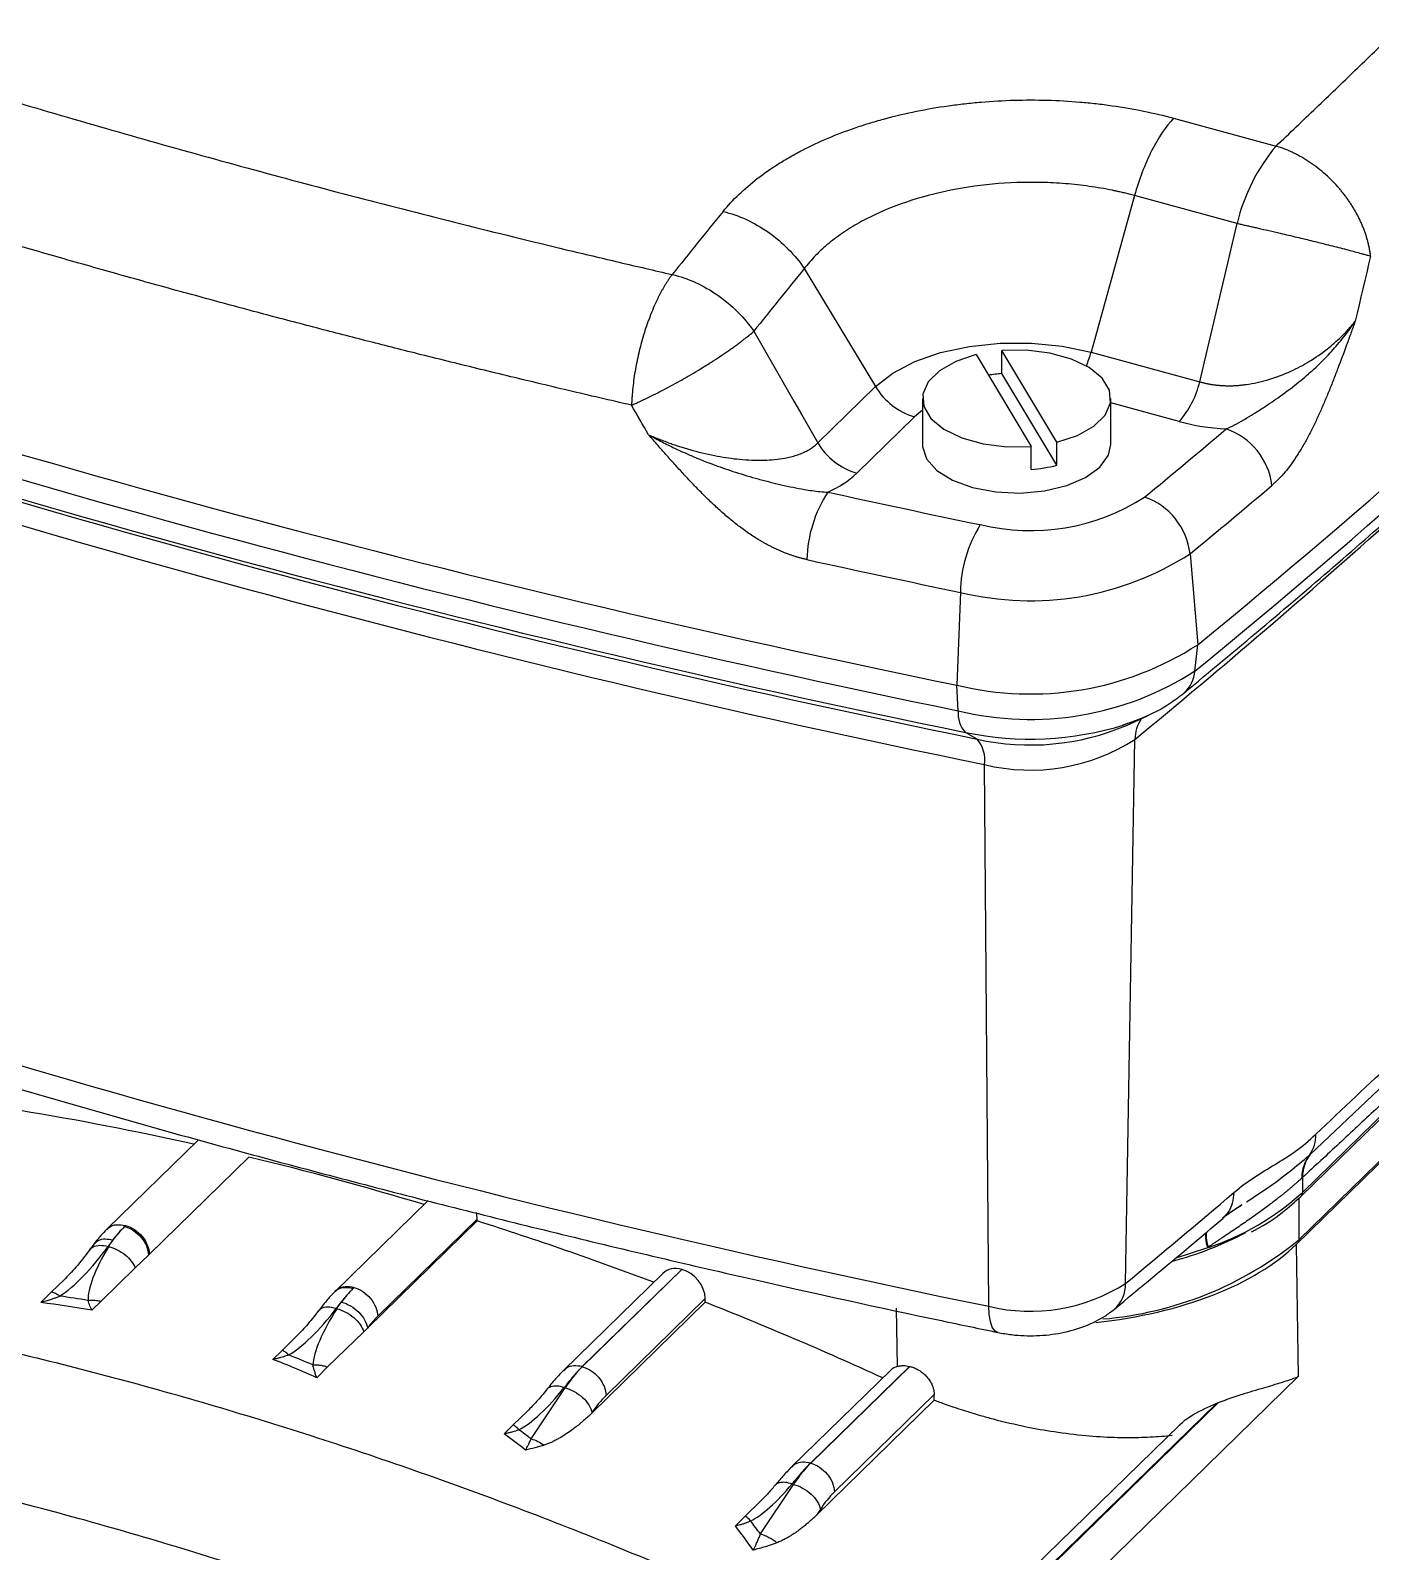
# Model space of a CAD drawing. Header units: millimetres. Extents: x 15 to 1184, y 5 to 836.
# Drawn here: x 830.33 to 867.7, y 269.13 to 311.54 of the extents above; entities that cross this region are included whole.
import ezdxf

# ---------------------------------------------------------------- set-up
doc = ezdxf.new("R2010")
doc.units = ezdxf.units.MM

msp = doc.modelspace()

# ---------------------------------------------------------------- linework, layer by layer
at = {"color": 7, "linetype": 'Continuous', "lineweight": 25}
for p, q in [((862.207, 309.092), (865.066, 308.315)), ((861.119, 306.935), (859.906, 302.567)), ((863.978, 306.158), (861.119, 306.935)), ((851.911, 304.898), (853.896, 301.61)), ((856.704, 302.5), (858.239, 299.943)), ((857.421, 301.971), (857.421, 302.614)), ((858.955, 300.057), (857.421, 302.614)), ((859.906, 302.567), (862.938, 301.743)), ((858.955, 299.414), (857.421, 301.971)), ((852.287, 300.04), (853.896, 301.61)), ((855.205, 301.279), (855.205, 299.993)), ((860.455, 299.993), (860.455, 301.279)), ((862.364, 300.635), (860.455, 301.154)), ((854.983, 300.767), (853.374, 299.196)), ((855.205, 300.953), (854.983, 300.767)), ((858.239, 299.3), (858.239, 299.943)), ((858.955, 299.414), (858.955, 300.057)), ((862.668, 296.948), (862.881, 294.41)), ((856.262, 295.873), (856.168, 293.283)), ((865.755, 279.025), (882.089, 294.968)), ((865.801, 279.144), (882.135, 295.087)), ((862.803, 293.679), (862.881, 294.41)), ((865.625, 277.689), (881.964, 293.636)), ((865.697, 277.818), (881.798, 293.533)), ((856.202, 292.571), (856.168, 293.283)), ((860.893, 292.163), (861.476, 292.434)), ((856.73, 291.78), (856.406, 291.968)), ((860.867, 276.607), (861.13, 291.773)), ((857.053, 275.967), (856.937, 291.069)), ((866.018, 280.199), (868.103, 282.183)), ((835.016, 280.609), (832.46, 278.114)), ((836.422, 280.128), (833.624, 277.397)), ((836.422, 280.128), (833.647, 277.42)), ((836.422, 280.128), (836.422, 280.128)), ((865.995, 280.178), (866.018, 280.199)), ((865.801, 279.557), (865.801, 279.144)), ((841.419, 278.912), (838.828, 276.384)), ((863.757, 278.559), (863.983, 278.709)), ((863.983, 278.709), (864.1, 278.786)), ((865.697, 278.976), (865.697, 277.818)), ((842.791, 278.346), (839.731, 275.36)), ((842.79, 278.398), (840.015, 275.689)), ((842.791, 278.346), (842.79, 278.398)), ((832.095, 277.697), (831.975, 277.535)), ((832.512, 277.629), (832.496, 277.633)), ((833.624, 277.397), (833.255, 277.036)), ((863.152, 277.598), (862.245, 277.295)), ((865.625, 277.689), (865.686, 274.009)), ((833.255, 277.036), (832.304, 276.108)), ((848.496, 276.995), (845.718, 274.284)), ((845.72, 274.283), (848.497, 276.994)), ((848.497, 276.994), (848.496, 276.995)), ((830.922, 276.367), (831.263, 276.699)), ((847.967, 276.884), (845.194, 274.178)), ((830.617, 276.069), (830.922, 276.367)), ((832.304, 276.108), (832.047, 275.857)), ((849.149, 276.182), (846.383, 273.483)), ((849.15, 276.08), (849.149, 276.182)), ((838.874, 275.9), (838.858, 275.904)), ((849.15, 276.08), (845.984, 272.989)), ((854.512, 274.292), (854.485, 275.915)), ((839.624, 275.256), (838.619, 274.275)), ((839.731, 275.36), (839.624, 275.256)), ((837.346, 274.738), (837.733, 275.116)), ((837.089, 274.487), (837.346, 274.738)), ((838.619, 274.275), (838.314, 273.977)), ((845.718, 274.284), (845.72, 274.283)), ((854.31, 274.177), (851.556, 271.489)), ((854.843, 274.292), (852.08, 271.595)), ((852.088, 271.593), (854.851, 274.29)), ((865.686, 274.009), (859.118, 267.599)), ((844.29, 272.269), (845.24, 273.694)), ((845.24, 273.694), (845.216, 273.701)), ((855.535, 273.351), (852.248, 270.142)), ((855.533, 273.508), (852.751, 270.792)), ((855.535, 273.351), (855.533, 273.508)), ((863.416, 273.265), (858.436, 268.405)), ((858.456, 268.4), (863.457, 273.282)), ((843.794, 272.658), (844.197, 273.051)), ((845.994, 273.004), (845.984, 272.989)), ((843.545, 272.415), (843.794, 272.658)), ((862.38, 272.659), (857.913, 268.299)), ((852.08, 271.595), (852.088, 271.593)), ((851.608, 271.003), (851.57, 271.014)), ((850.686, 269.621), (851.608, 271.003)), ((850.261, 270.112), (850.69, 270.531)), ((852.361, 270.313), (852.248, 270.142)), ((849.988, 269.846), (850.261, 270.112))]:
    msp.add_line(p, q, dxfattribs=at)
at = {"color": 7, "linetype": 'Continuous', "lineweight": 25, "flags": 128}
for points in [[(862.938, 301.743), (863.069, 302.295), (863.199, 302.847), (863.33, 303.398), (863.46, 303.95), (863.59, 304.502), (863.719, 305.054), (863.849, 305.606), (863.978, 306.158)], [(867.701, 305.247), (867.647, 305.019), (867.594, 304.792), (867.54, 304.565), (867.486, 304.338), (867.433, 304.111), (867.379, 303.884), (867.325, 303.656), (867.271, 303.429)], [(850.503, 303.152), (850.726, 302.762), (850.948, 302.373), (851.171, 301.984), (851.394, 301.595), (851.617, 301.206), (851.84, 300.817), (852.063, 300.428), (852.287, 300.04)], [(853.896, 301.61), (854.377, 301.985), (854.99, 302.304), (855.712, 302.556), (856.516, 302.73), (857.37, 302.82), (858.242, 302.822), (859.098, 302.737), (859.906, 302.567)], [(856.704, 302.5), (856.133, 302.31), (855.676, 302.052), (855.363, 301.741), (855.215, 301.399), (855.243, 301.05), (855.443, 300.716), (855.804, 300.419), (856.3, 300.18), (856.899, 300.015), (857.56, 299.934), (858.239, 299.943)], [(858.955, 300.057), (859.526, 300.247), (859.984, 300.506), (860.297, 300.816), (860.444, 301.158), (860.417, 301.508), (860.216, 301.842), (859.856, 302.138), (859.359, 302.377), (858.761, 302.543), (858.1, 302.623), (857.421, 302.614)], [(847.57, 300.264), (847.511, 300.367), (847.451, 300.47), (847.391, 300.574), (847.331, 300.677), (847.272, 300.78), (847.212, 300.884), (847.152, 300.987), (847.092, 301.09)], [(855.205, 299.993), (855.207, 299.942), (855.322, 299.594), (855.608, 299.273), (856.046, 299.001), (856.605, 298.797), (857.247, 298.675), (857.93, 298.642), (858.605, 298.701), (859.228, 298.849), (859.755, 299.074), (860.151, 299.362), (860.389, 299.693), (860.455, 299.993)], [(861.476, 292.434), (861.211, 292.319), (860.825, 292.178)], [(857.309, 275.237), (857.305, 275.238), (857.22, 275.287), (857.151, 275.389), (857.099, 275.54), (857.066, 275.735), (857.053, 275.967)]]:
    msp.add_lwpolyline(points, dxfattribs=at)
at = {"color": 7, "linetype": 'Continuous', "lineweight": 25}
for centre, radius, start, end in [((732.606, 454.003), 206.013, 309.2247, 319.38536), ((732.559, 453.233), 205.963, 309.2247, 319.38536), ((869.153, 304.9), 5.326, 140.1182, 166.3285), ((981.132, 198.982), 169.843, 140.72876, 141.491), ((981.984, 198.63), 167.965, 140.75184, 141.51696), ((923.575, 622.761), 336.302, 251.15349, 258.43749), ((923.582, 621.914), 336.164, 251.15349, 258.43749), ((923.622, 620.51), 335.347, 251.15349, 258.43749), ((923.687, 619.053), 334.051, 251.15349, 258.43749), ((856.43, 303.529), 3.606, 338.1306, 344.5357), ((923.728, 617.53), 333.222, 251.15349, 258.43749), ((857.805, 297.203), 4.784, 94.6113, 99.1029), ((855.516, 302.575), 1.886, 210.7846, 253.5706), ((860.428, 302.34), 2.579, 318.6412, 346.6303), ((710.912, 481.219), 236.69, 309.47975, 310.19666), ((863.059, 298.624), 1.905, 6.897, 71.1544), ((853.907, 301.005), 1.886, 210.7846, 253.5706), ((851.416, 301.289), 2.865, 293.7493, 313.0885), ((857.877, 303.88), 4.594, 274.5186, 283.5764), ((855.519, 296.717), 3.535, 146.5348, 178.9041), ((931.045, 656.534), 366.372, 257.63167, 258.311), ((711.588, 480.354), 237.619, 309.47975, 310.19666), ((858.214, 303.481), 5.888, 256.2902, 302.765), ((860.764, 296.722), 1.917, 6.7819, 70.6124), ((859.953, 295.81), 3.692, 148.1016, 179.0193), ((715.728, 468.421), 228.793, 309.45853, 311.82461), ((858.213, 303.87), 8.232, 256.2902, 302.765), ((930.984, 657.042), 368.818, 257.63167, 258.311), ((858.212, 301.665), 8.627, 256.2902, 302.765), ((858.212, 300.812), 8.482, 256.2902, 302.765), ((861.912, 293.742), 0.893, 310.4305, 355.9411), ((856.967, 292.494), 0.769, 174.2393, 223.1775), ((862.134, 291.778), 1.004, 144.6686, 180.3072), ((858.211, 300.585), 8.804, 258.1742, 287.2725), ((858.218, 298.436), 6.82, 257.3969, 293.0924), ((856.062, 291.2), 0.885, 351.4993, 40.9863), ((858.214, 296.304), 5.388, 256.2902, 302.765), ((923.751, 601.973), 332.759, 251.15349, 258.43749), ((865.244, 280.731), 0.932, 323.5645, 2.0586), ((711.231, 458.268), 235.355, 309.47863, 310.43791), ((860.848, 284.591), 7.363, 288.2412, 312.2808), ((865.64, 279.138), 0.161, 315.3244, 1.9122), ((834.892, 276.267), 2.73, 134.3079, 135.1424), ((835.636, 275.547), 3.766, 135.3718, 142.9339), ((859.401, 285.546), 9.968, 274.7965, 309.1664), ((859.671, 286.684), 9.784, 284.8236, 297.6941), ((835.184, 275.845), 2.2, 134.3079, 135.1493), ((858.215, 280.728), 4.901, 256.2902, 302.765), ((859.936, 276.583), 0.932, 311.0957, 1.5103), ((826.823, 245.109), 31.44, 80.6364, 82.0829), ((841.795, 274.029), 3.468, 135.445, 143.6314), ((841.259, 274.536), 2.73, 134.3079, 135.1424), ((841.942, 273.74), 2.741, 134.6775, 143.7667), ((828.519, 251.71), 24.61, 66.8185, 68.5216), ((848.337, 271.663), 3.703, 134.9638, 146.7429), ((848.489, 271.374), 2.981, 134.9673, 146.8521), ((830.314, 254.297), 22.767, 52.1307, 53.1986), ((854.704, 268.973), 3.703, 134.9638, 146.7429), ((854.857, 268.683), 2.981, 134.9673, 146.8521), ((849.975, 269.632), 0.559, 38.566, 59.2359), ((830.161, 254.257), 25.638, 36.8162, 37.826)]:
    msp.add_arc(centre, radius, start, end, dxfattribs=at)
for centre, major_axis, ratio, start_param, end_param in [((864.863, 303.24), (4.732, 0.663), 0.580671, 4.077018, 4.37829), ((837.416, 197.63), (-63.104, 69.363), 0.775699, 5.448893, 5.50742), ((837.416, 197.63), (-63.104, 69.363), 0.775699, 5.371457, 5.430397), ((842.127, 278.555), (-0.505, 0.555), 0.775699, 3.864098, 4.13186), ((837.416, 197.63), (-63.104, 69.363), 0.775699, 5.293935, 5.353554), ((831.962, 277.972), (1.35, 1.845), 0.275802, 3.756594, 4.730768), ((833.354, 277.758), (1.321, 1.844), 0.278421, 1.836442, 2.814001), ((858.329, 279.677), (8.251, -0.004), 0.515556, 4.921148, 5.797618), ((848.483, 276.34), (-0.505, 0.555), 0.775699, 5.399988, 6.310405), ((848.485, 276.34), (-0.505, 0.555), 0.775699, 3.864098, 5.399988), ((747.249, 150.313), (95.692, 120.858), 0.372925, 0.200506, 0.222787), ((838.428, 276.383), (1.347, 1.84), 0.276451, 3.678156, 4.654551), ((839.631, 275.889), (1.329, 1.852), 0.277723, 1.761328, 2.735126), ((837.416, 197.63), (-63.104, 69.363), 0.775699, 5.215856, 5.276435), ((750.324, 149.477), (92.345, 121.925), 0.378829, 0.086849, 0.109131), ((854.827, 273.633), (-0.505, 0.555), 0.775699, 5.912454, 6.310405), ((858.354, 278.14), (8.251, -0.004), 0.515556, 4.273012, 4.274125), ((844.896, 274.322), (1.346, 1.839), 0.277226, 3.636127, 4.574876), ((858.379, 276.636), (8.251, -0.004), 0.515556, 5.369242, 5.375599), ((710.69, 90.012), (132.599, 182.592), 0.312876, 6.268109, 6.278682), ((851.364, 271.772), (1.342, 1.829), 0.277571, 3.625255, 4.494737), ((712.927, 89.843), (132.193, 184.749), 0.311303, 6.176636, 6.188004)]:
    msp.add_ellipse(centre, major_axis=major_axis, ratio=ratio, start_param=start_param, end_param=end_param, dxfattribs=at)
for points, knots in [([(865.066, 308.315), (865.254, 308.494), (865.628, 308.851), (866.182, 309.382), (866.727, 309.903), (867.45, 310.597), (868.35, 311.462), (869.782, 312.843), (871.547, 314.551), (873.625, 316.573), (875.661, 318.567), (877.324, 320.204), (878.633, 321.499), (879.6, 322.459), (880.561, 323.416), (881.193, 324.047), (881.512, 324.367)], [0, 0, 0, 0, 0.031831, 0.063275, 0.094332, 0.125001, 0.187502, 0.250001, 0.375004, 0.5, 0.62499, 0.749999, 0.812492, 0.875, 0.936722, 1, 1, 1, 1]), ([(862.492, 293.063), (863.214, 293.662), (865.308, 295.4), (868.67, 298.308), (872.534, 301.802), (876.257, 305.337), (879.842, 308.91), (883.283, 312.522), (886.223, 315.764), (887.98, 317.81), (888.684, 318.629)], [0, 0, 0, 0, 0.07319, 0.212214, 0.351235, 0.490248, 0.62925, 0.768238, 0.907211, 1, 1, 1, 1]), ([(825.216, 310.987), (825.488, 310.901), (826.018, 310.734), (826.95, 310.444), (828.544, 309.953), (831.767, 308.988), (836.526, 307.643), (841.361, 306.381), (844.782, 305.542), (846.502, 305.134), (847.487, 304.903), (847.981, 304.79), (848.228, 304.733)], [0, 0, 0, 0, 0.0366655, 0.07143, 0.1250025, 0.2500039, 0.4999999, 0.749996, 0.8749975, 0.9374987, 0.9687494, 1, 1, 1, 1]), ([(849.646, 306.491), (849.779, 306.654), (849.926, 306.812), (850.085, 306.964), (850.244, 307.117), (850.415, 307.264), (850.6, 307.407), (850.785, 307.55), (850.982, 307.688), (851.192, 307.821), (851.245, 307.854), (851.298, 307.887), (851.353, 307.919), (851.407, 307.952), (851.462, 307.984), (851.517, 308.015), (851.628, 308.079), (851.741, 308.14), (851.856, 308.2), (852.087, 308.319), (852.327, 308.431), (852.577, 308.537), (852.826, 308.642), (853.084, 308.74), (853.352, 308.832), (853.486, 308.877), (853.622, 308.921), (853.761, 308.963), (853.83, 308.984), (853.9, 309.005), (853.97, 309.025), (854.039, 309.045), (854.11, 309.065), (854.18, 309.083), (854.462, 309.159), (854.749, 309.227), (855.04, 309.286), (855.331, 309.345), (855.627, 309.396), (855.927, 309.439), (856.077, 309.46), (856.229, 309.479), (856.381, 309.497), (856.457, 309.505), (856.534, 309.513), (856.61, 309.521), (856.687, 309.529), (856.764, 309.536), (856.841, 309.542), (857.149, 309.568), (857.456, 309.585), (857.763, 309.594), (858.07, 309.602), (858.376, 309.603), (858.681, 309.594), (858.987, 309.586), (859.292, 309.569), (859.596, 309.543), (859.672, 309.537), (859.748, 309.53), (859.824, 309.523), (859.9, 309.515), (859.975, 309.507), (860.051, 309.499), (860.201, 309.482), (860.35, 309.463), (860.498, 309.441), (860.793, 309.399), (861.083, 309.349), (861.368, 309.291), (861.653, 309.233), (861.933, 309.166), (862.207, 309.092)], [0, 0, 0, 0, 0.00183681, 0.00183681, 0.00183681, 0.00367363, 0.00367363, 0.00367363, 0.00551044, 0.00551044, 0.00551044, 0.00596964, 0.00596964, 0.00596964, 0.00642885, 0.00642885, 0.00642885, 0.00734725, 0.00734725, 0.00734725, 0.00918406, 0.00918406, 0.00918406, 0.01102088, 0.01102088, 0.01102088, 0.01193928, 0.01193928, 0.01193928, 0.01239849, 0.01239849, 0.01239849, 0.01285769, 0.01285769, 0.01285769, 0.0146945, 0.0146945, 0.0146945, 0.01653132, 0.01653132, 0.01653132, 0.01744972, 0.01744972, 0.01744972, 0.01790893, 0.01790893, 0.01790893, 0.01836813, 0.01836813, 0.01836813, 0.02020494, 0.02020494, 0.02020494, 0.02204175, 0.02204175, 0.02204175, 0.02387857, 0.02387857, 0.02387857, 0.02433777, 0.02433777, 0.02433777, 0.02479697, 0.02479697, 0.02479697, 0.02571538, 0.02571538, 0.02571538, 0.02755219, 0.02755219, 0.02755219, 0.02938901, 0.02938901, 0.02938901, 0.02938901]), ([(862.207, 309.092), (861.993, 308.866), (861.782, 308.551), (861.406, 307.807), (861.242, 307.378), (861.119, 306.935)], [0, 0, 0, 0, 0.5, 0.5, 1, 1, 1, 1]), ([(867.701, 305.247), (867.696, 305.281), (867.688, 305.351), (867.67, 305.456), (867.648, 305.561), (867.622, 305.666), (867.592, 305.771), (867.558, 305.876), (867.521, 305.979), (867.48, 306.083), (867.436, 306.185), (867.388, 306.286), (867.338, 306.386), (867.284, 306.485), (867.227, 306.582), (867.167, 306.678), (867.105, 306.772), (867.04, 306.864), (866.973, 306.954), (866.903, 307.042), (866.737, 307.24), (866.45, 307.533), (866.087, 307.815), (865.781, 308.007), (865.583, 308.111), (865.424, 308.184), (865.304, 308.233), (865.186, 308.277), (865.106, 308.302), (865.066, 308.315)], [0, 0, 0, 0, 0.027388, 0.054657, 0.081806, 0.108837, 0.135749, 0.162542, 0.189218, 0.215775, 0.242214, 0.268536, 0.294741, 0.320828, 0.346799, 0.372653, 0.398391, 0.424013, 0.449519, 0.47491, 0.500186, 0.624316, 0.749981, 0.811972, 0.874978, 0.907444, 0.937489, 0.968743, 1, 1, 1, 1]), ([(835.25, 304.058), (834.965, 304.136), (834.398, 304.29), (833.554, 304.524), (832.718, 304.758), (831.892, 304.991), (831.074, 305.225), (830.264, 305.459), (829.263, 305.752), (828.059, 306.108), (826.646, 306.535), (825.213, 306.975), (824.254, 307.277), (823.77, 307.429)], [0, 0, 0, 0, 0.0732062, 0.1458198, 0.2178409, 0.2892696, 0.3601057, 0.4303493, 0.5000004, 0.6215762, 0.7454348, 0.871576, 1, 1, 1, 1]), ([(861.119, 306.935), (861.07, 306.948), (860.977, 306.973), (860.841, 307.007), (860.717, 307.036), (860.605, 307.06), (860.43, 307.097), (860.184, 307.143), (859.75, 307.21), (859.197, 307.271), (858.295, 307.318), (857.153, 307.279), (855.823, 307.076), (854.578, 306.723), (853.66, 306.315), (853.015, 305.925), (852.658, 305.661), (852.397, 305.434), (852.219, 305.261), (852.055, 305.082), (851.959, 304.959), (851.911, 304.898)], [0, 0, 0, 0, 0.015186, 0.029034, 0.041543, 0.052714, 0.062546, 0.093835, 0.125086, 0.187731, 0.250131, 0.375415, 0.499946, 0.623438, 0.749818, 0.810861, 0.874912, 0.905984, 0.937459, 0.968774, 1, 1, 1, 1]), ([(849.646, 306.491), (849.864, 306.439), (850.082, 306.363), (850.295, 306.265), (850.508, 306.167), (850.715, 306.048), (850.912, 305.91), (851.108, 305.772), (851.293, 305.615), (851.461, 305.445), (851.629, 305.275), (851.78, 305.091), (851.911, 304.898)], [0, 0, 0, 0, 0.25, 0.25, 0.25, 0.5, 0.5, 0.5, 0.75, 0.75, 0.75, 1, 1, 1, 1]), ([(863.978, 306.158), (864.016, 306.15), (864.091, 306.133), (864.207, 306.108), (864.325, 306.081), (864.446, 306.054), (864.626, 306.014), (864.872, 305.957), (865.154, 305.892), (865.414, 305.83), (865.721, 305.757), (866.123, 305.66), (866.508, 305.564), (866.813, 305.487), (867.023, 305.432), (867.223, 305.38), (867.378, 305.338), (867.503, 305.303), (867.604, 305.275), (867.667, 305.256), (867.701, 305.247)], [0, 0, 0, 0, 0.028397, 0.056703, 0.085104, 0.113778, 0.142892, 0.212758, 0.285746, 0.338095, 0.392931, 0.500035, 0.624938, 0.684913, 0.749976, 0.809105, 0.87498, 0.910801, 0.952474, 1, 1, 1, 1]), ([(848.228, 304.733), (848.211, 304.71), (848.177, 304.667), (848.128, 304.597), (848.081, 304.526), (848.036, 304.455), (847.993, 304.383), (847.952, 304.312), (847.913, 304.24), (847.876, 304.17), (847.84, 304.101), (847.744, 303.905), (847.608, 303.584), (847.467, 303.176), (847.374, 302.858), (847.285, 302.517), (847.196, 302.09), (847.134, 301.662), (847.108, 301.372), (847.099, 301.229), (847.095, 301.148), (847.093, 301.109), (847.092, 301.09)], [0, 0, 0, 0, 0.029282, 0.057616, 0.085004, 0.111444, 0.136936, 0.161481, 0.185078, 0.207727, 0.229429, 0.250183, 0.387867, 0.500085, 0.566691, 0.625119, 0.750032, 0.874947, 0.937465, 0.968731, 0.985474, 1, 1, 1, 1]), ([(848.228, 304.733), (848.446, 304.681), (848.665, 304.606), (848.879, 304.509), (849.092, 304.412), (849.301, 304.293), (849.498, 304.156), (849.695, 304.019), (849.881, 303.864), (850.05, 303.695), (850.219, 303.526), (850.372, 303.343), (850.503, 303.152)], [0, 0, 0, 0, 0.25, 0.25, 0.25, 0.5, 0.5, 0.5, 0.75, 0.75, 0.75, 1, 1, 1, 1]), ([(847.092, 301.09), (846.798, 301.159), (846.211, 301.294), (845.338, 301.499), (844.475, 301.704), (843.623, 301.909), (842.782, 302.113), (841.951, 302.318), (840.918, 302.575), (839.674, 302.89), (838.213, 303.268), (836.734, 303.657), (835.747, 303.924), (835.25, 304.058)], [0, 0, 0, 0, 0.073662, 0.14658, 0.218753, 0.290182, 0.360866, 0.430806, 0.5, 0.622275, 0.746366, 0.872275, 1, 1, 1, 1]), ([(862.938, 301.743), (862.967, 301.735), (863.026, 301.718), (863.117, 301.697), (863.21, 301.678), (863.305, 301.663), (863.402, 301.651), (863.501, 301.642), (863.601, 301.636), (863.703, 301.633), (863.806, 301.633), (863.91, 301.636), (864.016, 301.643), (864.123, 301.653), (864.403, 301.687), (864.872, 301.792), (865.462, 302.016), (866.015, 302.313), (866.406, 302.585), (866.692, 302.823), (866.886, 303.001), (867.085, 303.205), (867.207, 303.352), (867.271, 303.429)], [0, 0, 0, 0, 0.018639, 0.037296, 0.055994, 0.074756, 0.093606, 0.112566, 0.131658, 0.150904, 0.170325, 0.189943, 0.209777, 0.229847, 0.250171, 0.367658, 0.499326, 0.616167, 0.74979, 0.80311, 0.862576, 0.928202, 1, 1, 1, 1]), ([(863.675, 300.427), (863.703, 300.44), (863.758, 300.465), (863.843, 300.507), (863.928, 300.551), (864.013, 300.597), (864.099, 300.645), (864.241, 300.728), (864.443, 300.851), (864.777, 301.063), (865.207, 301.355), (865.684, 301.715), (866.151, 302.117), (866.489, 302.453), (866.745, 302.738), (866.919, 302.947), (867.098, 303.179), (867.212, 303.343), (867.271, 303.429)], [0, 0, 0, 0, 0.020808, 0.041585, 0.06235, 0.083122, 0.103923, 0.124777, 0.186111, 0.249683, 0.365312, 0.499466, 0.614457, 0.74952, 0.804138, 0.86391, 0.929102, 1, 1, 1, 1]), ([(867.271, 303.429), (867.261, 303.402), (867.252, 303.374), (867.242, 303.347), (867.232, 303.319), (867.222, 303.292), (867.212, 303.264), (867.192, 303.209), (867.172, 303.155), (867.152, 303.1), (867.113, 302.99), (867.073, 302.88), (867.033, 302.771), (866.953, 302.552), (866.872, 302.334), (866.789, 302.117), (866.748, 302.009), (866.706, 301.901), (866.664, 301.793), (866.621, 301.686), (866.579, 301.579), (866.535, 301.472), (866.492, 301.366), (866.448, 301.261), (866.403, 301.156), (866.359, 301.052), (866.313, 300.949), (866.267, 300.846), (866.221, 300.744), (866.174, 300.644), (866.126, 300.544), (866.078, 300.445), (866.029, 300.348), (865.979, 300.252), (865.928, 300.156), (865.877, 300.062), (865.824, 299.97), (865.797, 299.924), (865.771, 299.879), (865.744, 299.834), (865.716, 299.789), (865.689, 299.745), (865.661, 299.702), (865.55, 299.529), (865.436, 299.37), (865.318, 299.228), (865.199, 299.086), (865.077, 298.96), (864.951, 298.853)], [0.00228039, 0.00228039, 0.00228039, 0.00228039, 0.00245964, 0.00245964, 0.00245964, 0.00263889, 0.00263889, 0.00263889, 0.00299738, 0.00299738, 0.00299738, 0.00371437, 0.00371437, 0.00371437, 0.00514836, 0.00514836, 0.00514836, 0.00586535, 0.00586535, 0.00586535, 0.00658234, 0.00658234, 0.00658234, 0.00729933, 0.00729933, 0.00729933, 0.00801633, 0.00801633, 0.00801633, 0.00873332, 0.00873332, 0.00873332, 0.00945031, 0.00945031, 0.00945031, 0.0101673, 0.0101673, 0.0101673, 0.0105258, 0.0105258, 0.0105258, 0.01088429, 0.01088429, 0.01088429, 0.01231828, 0.01231828, 0.01231828, 0.01375226, 0.01375226, 0.01375226, 0.01375226]), ([(847.092, 301.09), (847.109, 301.098), (847.144, 301.113), (847.216, 301.145), (847.346, 301.204), (847.609, 301.328), (848.003, 301.527), (848.401, 301.743), (848.721, 301.926), (849.02, 302.103), (849.406, 302.344), (849.721, 302.556), (849.93, 302.704), (850.032, 302.778), (850.144, 302.862), (850.263, 302.953), (850.387, 303.052), (850.463, 303.117), (850.503, 303.152)], [0, 0, 0, 0, 0.01433, 0.031269, 0.062536, 0.125054, 0.249967, 0.374914, 0.433435, 0.499992, 0.611857, 0.749873, 0.779162, 0.813412, 0.852621, 0.896789, 0.945916, 1, 1, 1, 1]), ([(851.985, 296.784), (851.971, 296.787), (851.957, 296.79), (851.943, 296.794), (851.929, 296.797), (851.916, 296.8), (851.902, 296.803), (851.888, 296.807), (851.874, 296.81), (851.86, 296.814), (851.846, 296.817), (851.833, 296.821), (851.819, 296.825), (851.805, 296.828), (851.791, 296.832), (851.777, 296.836), (851.763, 296.84), (851.75, 296.844), (851.736, 296.848), (851.722, 296.852), (851.708, 296.856), (851.694, 296.86), (851.68, 296.864), (851.667, 296.868), (851.653, 296.873), (851.639, 296.877), (851.625, 296.882), (851.611, 296.886), (851.597, 296.891), (851.584, 296.895), (851.57, 296.9), (851.556, 296.905), (851.542, 296.909), (851.528, 296.914), (851.514, 296.919), (851.501, 296.924), (851.487, 296.929), (851.473, 296.934), (851.459, 296.939), (851.445, 296.944), (851.431, 296.95), (851.418, 296.955), (851.404, 296.96), (851.39, 296.966), (851.376, 296.971), (851.362, 296.977), (851.348, 296.982), (851.334, 296.988), (851.321, 296.993), (851.307, 296.999), (851.293, 297.005), (851.279, 297.011), (851.265, 297.017), (851.251, 297.023), (851.237, 297.029), (851.224, 297.035), (851.21, 297.041), (851.196, 297.047), (851.182, 297.053), (851.168, 297.059), (851.154, 297.066), (851.14, 297.072), (851.127, 297.078), (851.113, 297.085), (851.099, 297.091), (851.085, 297.098), (851.071, 297.105), (851.057, 297.111), (851.043, 297.118), (851.03, 297.125), (851.016, 297.132), (851.002, 297.139), (850.988, 297.146), (850.974, 297.153), (850.96, 297.16), (850.946, 297.167), (850.932, 297.174), (850.919, 297.182), (850.905, 297.189), (850.891, 297.196), (850.877, 297.204), (850.863, 297.211), (850.849, 297.219), (850.835, 297.226), (850.821, 297.234), (850.808, 297.242), (850.794, 297.249), (850.78, 297.257), (850.766, 297.265), (850.752, 297.273), (850.738, 297.281), (850.724, 297.289), (850.71, 297.297), (850.697, 297.305), (850.647, 297.335), (850.598, 297.365), (850.549, 297.396), (850.499, 297.427), (850.45, 297.459), (850.401, 297.492), (850.351, 297.526), (850.301, 297.56), (850.252, 297.595), (850.202, 297.631), (850.152, 297.668), (850.103, 297.705), (850.011, 297.775), (849.92, 297.847), (849.831, 297.921), (849.737, 297.999), (849.643, 298.08), (849.552, 298.162), (849.465, 298.24), (849.38, 298.319), (849.296, 298.4), (849.206, 298.485), (849.118, 298.572), (849.03, 298.661), (848.949, 298.742), (848.87, 298.824), (848.791, 298.907), (848.703, 298.998), (848.617, 299.091), (848.531, 299.184), (848.454, 299.267), (848.377, 299.352), (848.3, 299.436), (848.215, 299.53), (848.131, 299.625), (848.047, 299.72), (847.975, 299.802), (847.903, 299.883), (847.831, 299.965), (847.744, 300.064), (847.657, 300.164), (847.57, 300.264)], [0, 0, 0, 0, 0.007805, 0.007805, 0.007805, 0.015618, 0.015618, 0.015618, 0.023437, 0.023437, 0.023437, 0.031266, 0.031266, 0.031266, 0.039104, 0.039104, 0.039104, 0.046954, 0.046954, 0.046954, 0.054816, 0.054816, 0.054816, 0.062691, 0.062691, 0.062691, 0.07058, 0.07058, 0.07058, 0.078486, 0.078486, 0.078486, 0.086407, 0.086407, 0.086407, 0.094347, 0.094347, 0.094347, 0.102305, 0.102305, 0.102305, 0.110283, 0.110283, 0.110283, 0.118282, 0.118282, 0.118282, 0.126302, 0.126302, 0.126302, 0.134346, 0.134346, 0.134346, 0.142414, 0.142414, 0.142414, 0.150507, 0.150507, 0.150507, 0.158626, 0.158626, 0.158626, 0.166773, 0.166773, 0.166773, 0.174947, 0.174947, 0.174947, 0.18315, 0.18315, 0.18315, 0.191384, 0.191384, 0.191384, 0.199648, 0.199648, 0.199648, 0.207945, 0.207945, 0.207945, 0.216275, 0.216275, 0.216275, 0.224638, 0.224638, 0.224638, 0.233036, 0.233036, 0.233036, 0.24147, 0.24147, 0.24147, 0.249941, 0.249941, 0.249941, 0.280311, 0.280311, 0.280311, 0.311251, 0.311251, 0.311251, 0.342797, 0.342797, 0.342797, 0.374984, 0.374984, 0.374984, 0.435266, 0.435266, 0.435266, 0.499419, 0.499419, 0.499419, 0.559832, 0.559832, 0.559832, 0.62435, 0.62435, 0.62435, 0.683861, 0.683861, 0.683861, 0.749602, 0.749602, 0.749602, 0.8088, 0.8088, 0.8088, 0.874789, 0.874789, 0.874789, 0.931304, 0.931304, 0.931304, 1, 1, 1, 1]), ([(847.57, 300.264), (847.621, 300.242), (847.722, 300.199), (847.871, 300.139), (848.017, 300.084), (848.159, 300.032), (848.297, 299.984), (848.43, 299.94), (848.559, 299.9), (848.682, 299.863), (848.989, 299.776), (849.463, 299.666), (850.132, 299.569), (850.769, 299.542), (851.242, 299.587), (851.533, 299.65), (851.693, 299.695), (851.839, 299.749), (851.972, 299.81), (852.092, 299.879), (852.198, 299.955), (852.257, 300.012), (852.287, 300.04)], [0, 0, 0, 0, 0.032293, 0.063454, 0.093485, 0.122386, 0.15016, 0.176807, 0.202328, 0.226725, 0.250001, 0.382908, 0.499904, 0.631814, 0.749439, 0.787141, 0.82399, 0.860109, 0.89563, 0.93069, 0.965431, 1, 1, 1, 1]), ([(847.57, 300.264), (847.634, 300.229), (847.757, 300.162), (847.94, 300.067), (848.116, 299.978), (848.285, 299.896), (848.447, 299.82), (848.602, 299.751), (848.921, 299.611), (849.382, 299.427), (850.01, 299.212), (850.524, 299.06), (850.949, 298.949), (851.271, 298.871), (851.59, 298.801), (851.878, 298.746), (852.13, 298.707), (852.35, 298.68), (852.497, 298.671), (852.57, 298.666)], [0, 0, 0, 0, 0.041428, 0.080871, 0.118406, 0.154099, 0.187999, 0.220148, 0.250583, 0.385792, 0.500419, 0.625273, 0.689439, 0.750197, 0.814153, 0.875196, 0.91679, 0.958339, 1, 1, 1, 1]), ([(866.176, 280.765), (866.919, 281.471), (867.656, 282.162), (868.384, 282.847), (869.113, 283.532), (869.834, 284.211), (870.548, 284.886), (871.976, 286.236), (873.374, 287.575), (874.741, 288.909), (876.108, 290.244), (877.444, 291.574), (878.75, 292.892), (879.403, 293.55), (880.049, 294.206), (880.686, 294.854), (881.324, 295.503), (881.953, 296.144), (882.575, 296.771)], [0, 0, 0, 0, 0.0087922, 0.0087922, 0.0087922, 0.01758439, 0.01758439, 0.01758439, 0.03516879, 0.03516879, 0.03516879, 0.05275318, 0.05275318, 0.05275318, 0.06154537, 0.06154537, 0.06154537, 0.07033757, 0.07033757, 0.07033757, 0.07033757]), ([(882.135, 295.5), (881.795, 295.15), (881.455, 294.801), (881.115, 294.454), (880.774, 294.106), (880.434, 293.76), (880.094, 293.416), (879.413, 292.726), (878.733, 292.042), (878.052, 291.361), (877.371, 290.681), (876.691, 290.005), (876.01, 289.332), (875.329, 288.66), (874.649, 287.992), (873.968, 287.327), (873.288, 286.663), (872.607, 286.003), (871.926, 285.346), (871.246, 284.69), (870.565, 284.038), (869.884, 283.389), (869.204, 282.741), (868.523, 282.097), (867.843, 281.458), (867.502, 281.138), (867.162, 280.82), (866.822, 280.503), (866.482, 280.186), (866.141, 279.871), (865.801, 279.557)], [0, 0, 0, 0, 0.00437581, 0.00437581, 0.00437581, 0.00875162, 0.00875162, 0.00875162, 0.01750324, 0.01750324, 0.01750324, 0.02625485, 0.02625485, 0.02625485, 0.03500647, 0.03500647, 0.03500647, 0.04375809, 0.04375809, 0.04375809, 0.05250971, 0.05250971, 0.05250971, 0.06126132, 0.06126132, 0.06126132, 0.06563713, 0.06563713, 0.06563713, 0.07001294, 0.07001294, 0.07001294, 0.07001294]), ([(860.784, 292.175), (860.975, 292.238), (861.45, 292.396), (862.016, 292.701), (862.362, 292.965), (862.492, 293.063)], [0, 0, 0, 0, 0.294943, 0.736107, 1, 1, 1, 1]), ([(816.603, 286.301), (817.473, 286.004), (819.995, 285.144), (824.235, 283.773), (829.348, 282.211), (834.54, 280.721), (839.807, 279.304), (845.144, 277.959), (850.454, 276.711), (854.521, 275.818), (856.784, 275.347), (857.308, 275.237)], [0, 0, 0, 0, 0.067846, 0.196743, 0.325634, 0.454516, 0.58339, 0.712257, 0.841116, 0.963186, 1, 1, 1, 1]), ([(863.887, 279.138), (864.082, 279.303), (864.275, 279.442), (864.657, 279.694), (864.846, 279.807), (865.225, 280.037), (865.414, 280.154), (865.793, 280.426), (865.984, 280.582), (866.176, 280.765)], [0, 0, 0, 0, 0.25, 0.25, 0.5, 0.5, 0.75, 0.75, 1, 1, 1, 1]), ([(864.245, 278.882), (864.44, 279.008), (865.101, 279.436), (865.625, 279.87), (865.995, 280.178)], [0, 0, 0, 0, 0.293468, 1, 1, 1, 1]), ([(866.018, 280.199), (865.983, 280.156), (865.953, 280.11), (865.926, 280.061), (865.9, 280.012), (865.878, 279.96), (865.859, 279.906), (865.841, 279.852), (865.827, 279.795), (865.817, 279.737), (865.807, 279.679), (865.802, 279.619), (865.801, 279.557)], [0, 0, 0, 0, 0.25, 0.25, 0.25, 0.5, 0.5, 0.5, 0.75, 0.75, 0.75, 1, 1, 1, 1]), ([(865.782, 279.54), (865.773, 279.531), (865.763, 279.523), (865.754, 279.514), (865.744, 279.505), (865.734, 279.496), (865.725, 279.488), (865.715, 279.479), (865.705, 279.47), (865.695, 279.461), (865.685, 279.452), (865.675, 279.443), (865.665, 279.435), (865.655, 279.426), (865.645, 279.417), (865.635, 279.408), (865.625, 279.399), (865.615, 279.39), (865.605, 279.381), (865.594, 279.372), (865.584, 279.363), (865.574, 279.354), (865.563, 279.345), (865.553, 279.336), (865.542, 279.327), (865.532, 279.318), (865.521, 279.309), (865.511, 279.3), (865.5, 279.291), (865.489, 279.282), (865.478, 279.273), (865.468, 279.263), (865.457, 279.254), (865.446, 279.245), (865.435, 279.236), (865.424, 279.227), (865.413, 279.218), (865.402, 279.208), (865.391, 279.199), (865.38, 279.19), (865.369, 279.181), (865.357, 279.171), (865.346, 279.162), (865.335, 279.153), (865.324, 279.144), (865.312, 279.134), (865.301, 279.125), (865.289, 279.116), (865.278, 279.106), (865.266, 279.097), (865.255, 279.088), (865.243, 279.078), (865.231, 279.069), (865.22, 279.059), (865.208, 279.05), (865.196, 279.04), (865.184, 279.031), (865.172, 279.022), (865.13, 278.988), (865.088, 278.955), (865.044, 278.921), (865.001, 278.887), (864.957, 278.853), (864.912, 278.819), (864.867, 278.785), (864.821, 278.751), (864.775, 278.716), (864.728, 278.682), (864.681, 278.647), (864.633, 278.612), (864.521, 278.531), (864.405, 278.449), (864.286, 278.366), (864.172, 278.286), (864.054, 278.206), (863.934, 278.125), (863.871, 278.083), (863.808, 278.04), (863.744, 277.997), (863.683, 277.957), (863.621, 277.916), (863.559, 277.874), (863.536, 277.859), (863.513, 277.844), (863.49, 277.828), (863.468, 277.813), (863.445, 277.798), (863.423, 277.783), (863.401, 277.768), (863.379, 277.753), (863.357, 277.738), (863.335, 277.724), (863.314, 277.709), (863.293, 277.695), (863.272, 277.681), (863.251, 277.666), (863.23, 277.652), (863.21, 277.638), (863.19, 277.624), (863.169, 277.61)], [0, 0, 0, 0, 0.0150135, 0.0150135, 0.0150135, 0.0300332, 0.0300332, 0.0300332, 0.0450594, 0.0450594, 0.0450594, 0.0600924, 0.0600924, 0.0600924, 0.0751325, 0.0751325, 0.0751325, 0.09018, 0.09018, 0.09018, 0.1052351, 0.1052351, 0.1052351, 0.1202982, 0.1202982, 0.1202982, 0.1353695, 0.1353695, 0.1353695, 0.1504493, 0.1504493, 0.1504493, 0.1655379, 0.1655379, 0.1655379, 0.1806355, 0.1806355, 0.1806355, 0.1957425, 0.1957425, 0.1957425, 0.2108592, 0.2108592, 0.2108592, 0.2259857, 0.2259857, 0.2259857, 0.2411225, 0.2411225, 0.2411225, 0.2562698, 0.2562698, 0.2562698, 0.2714278, 0.2714278, 0.2714278, 0.2865968, 0.2865968, 0.2865968, 0.3400514, 0.3400514, 0.3400514, 0.3937002, 0.3937002, 0.3937002, 0.4475545, 0.4475545, 0.4475545, 0.5016257, 0.5016257, 0.5016257, 0.6282178, 0.6282178, 0.6282178, 0.750176, 0.750176, 0.750176, 0.8139709, 0.8139709, 0.8139709, 0.8745587, 0.8745587, 0.8745587, 0.8970017, 0.8970017, 0.8970017, 0.9188264, 0.9188264, 0.9188264, 0.9400355, 0.9400355, 0.9400355, 0.9606319, 0.9606319, 0.9606319, 0.9806189, 0.9806189, 0.9806189, 1, 1, 1, 1]), ([(863.887, 279.138), (863.878, 279.038), (863.86, 278.838), (863.749, 278.591), (863.629, 278.475), (863.574, 278.421)], [0, 0, 0, 0, 0.347486, 0.694972, 1, 1, 1, 1]), ([(863.567, 278.41), (863.649, 278.477), (863.816, 278.614), (864.017, 278.743), (864.119, 278.809)], [0, 0, 0, 0, 0.490378, 1, 1, 1, 1]), ([(864.383, 278.047), (864.423, 278.067), (864.748, 278.224), (865.219, 278.55), (865.587, 278.876), (865.755, 279.025)], [0, 0, 0, 0, 0.069948, 0.576064, 1, 1, 1, 1]), ([(832.47, 278.105), (832.486, 278.126), (832.549, 278.204), (832.733, 278.259), (832.9, 278.233), (832.984, 278.22)], [0, 0, 0, 0, 0.156646, 0.578323, 1, 1, 1, 1]), ([(832.984, 278.22), (833.069, 278.197), (833.154, 278.158), (833.311, 278.054), (833.384, 277.989), (833.506, 277.841), (833.556, 277.759), (833.625, 277.59), (833.644, 277.503), (833.647, 277.42)], [0, 0, 0, 0, 0.25, 0.25, 0.5, 0.5, 0.75, 0.75, 1, 1, 1, 1]), ([(860.549, 275.881), (861.27, 276.478), (862.287, 277.321), (863.286, 278.17), (863.577, 278.418)], [0, 0, 0, 0, 0.708403, 1, 1, 1, 1]), ([(832.46, 278.114), (832.403, 278.056), (832.28, 277.931), (832.16, 277.779), (832.095, 277.697)], [0, 0, 0, 0, 0.464938, 1, 1, 1, 1]), ([(832.103, 277.691), (832.141, 277.735), (832.215, 277.82), (832.411, 277.859), (832.558, 277.831), (832.631, 277.817)], [0, 0, 0, 0, 0.345565, 0.67278, 1, 1, 1, 1]), ([(832.512, 277.629), (832.528, 277.654), (832.563, 277.709), (832.621, 277.794), (832.69, 277.887), (832.769, 277.987), (832.859, 278.092), (832.923, 278.158), (832.956, 278.192)], [0, 0, 0, 0, 0.115049, 0.250737, 0.407072, 0.584059, 0.781701, 1, 1, 1, 1]), ([(832.956, 278.192), (833.041, 278.169), (833.126, 278.131), (833.205, 278.079), (833.284, 278.027), (833.357, 277.962), (833.418, 277.888), (833.48, 277.815), (833.53, 277.734), (833.565, 277.65), (833.6, 277.566), (833.621, 277.479), (833.624, 277.397)], [0, 0, 0, 0, 0.25, 0.25, 0.25, 0.5, 0.5, 0.5, 0.75, 0.75, 0.75, 1, 1, 1, 1]), ([(863.105, 278.018), (863.1, 277.971), (863.088, 277.858), (863.129, 277.694), (863.152, 277.598)], [0, 0, 0, 0, 0.420608, 1, 1, 1, 1]), ([(863.122, 278.033), (863.117, 277.984), (863.105, 277.871), (863.146, 277.705), (863.169, 277.61)], [0, 0, 0, 0, 0.427593, 1, 1, 1, 1]), ([(831.975, 277.535), (831.853, 277.372), (831.628, 277.074), (831.377, 276.817), (831.263, 276.699)], [0, 0, 0, 0, 0.544238, 1, 1, 1, 1]), ([(831.973, 277.531), (831.999, 277.571), (832.035, 277.603), (832.081, 277.626), (832.133, 277.652), (832.197, 277.666), (832.267, 277.668), (832.338, 277.669), (832.416, 277.657), (832.496, 277.633)], [0.28, 0.28, 0.28, 0.28, 0.5, 0.5, 0.5, 0.75, 0.75, 0.75, 1, 1, 1, 1]), ([(832.512, 277.629), (832.591, 277.611), (832.671, 277.582), (832.749, 277.544), (832.827, 277.506), (832.901, 277.458), (832.969, 277.405), (833.036, 277.351), (833.096, 277.291), (833.144, 277.228), (833.193, 277.166), (833.23, 277.1), (833.255, 277.036)], [0, 0, 0, 0, 0.25, 0.25, 0.25, 0.5, 0.5, 0.5, 0.75, 0.75, 0.75, 1, 1, 1, 1]), ([(811.012, 277.271), (811.199, 277.265), (811.571, 277.253), (812.131, 277.231), (812.691, 277.205), (813.251, 277.175), (813.812, 277.142), (814.372, 277.104), (814.932, 277.063), (815.491, 277.019), (816.051, 276.97), (816.61, 276.919), (817.765, 276.804), (819.521, 276.601), (822.951, 276.114), (827.487, 275.276), (833.158, 273.897), (838.873, 272.182), (843.649, 270.477), (847.468, 268.952), (849.846, 267.935), (851.746, 267.081), (853, 266.499), (854.094, 265.979), (855.037, 265.522), (855.673, 265.205), (855.995, 265.045)], [0, 0, 0, 0, 0.013164, 0.026293, 0.039386, 0.052445, 0.065468, 0.078456, 0.091409, 0.104327, 0.11721, 0.130057, 0.14287, 0.19659, 0.250019, 0.37527, 0.499999, 0.624725, 0.749984, 0.812288, 0.874989, 0.906192, 0.937494, 0.957746, 0.978581, 1, 1, 1, 1]), ([(831.153, 276.25), (831.126, 276.238), (831.069, 276.214), (830.98, 276.18), (830.878, 276.144), (830.756, 276.105), (830.666, 276.082), (830.617, 276.069)], [0, 0, 0, 0, 0.157427, 0.324078, 0.499961, 0.729909, 1, 1, 1, 1]), ([(830.922, 276.367), (830.938, 276.366), (830.955, 276.362), (830.973, 276.356), (830.991, 276.351), (831.01, 276.343), (831.029, 276.333), (831.049, 276.323), (831.069, 276.311), (831.09, 276.297), (831.111, 276.283), (831.132, 276.267), (831.153, 276.25)], [0, 0, 0, 0, 0.25, 0.25, 0.25, 0.5, 0.5, 0.5, 0.75, 0.75, 0.75, 1, 1, 1, 1]), ([(831.938, 276.131), (831.969, 276.134), (832, 276.137), (832.031, 276.137), (832.062, 276.138), (832.093, 276.138), (832.124, 276.136), (832.155, 276.134), (832.185, 276.131), (832.215, 276.126), (832.245, 276.122), (832.275, 276.116), (832.304, 276.108)], [0, 0, 0, 0, 0.25, 0.25, 0.25, 0.5, 0.5, 0.5, 0.75, 0.75, 0.75, 1, 1, 1, 1]), ([(832.047, 275.857), (832.04, 275.872), (832.026, 275.9), (832.007, 275.942), (831.986, 275.993), (831.963, 276.054), (831.946, 276.106), (831.938, 276.131)], [0, 0, 0, 0, 0.188124, 0.354574, 0.499277, 0.760673, 1, 1, 1, 1]), ([(838.798, 276.354), (838.727, 276.278), (838.569, 276.111), (838.427, 275.924), (838.349, 275.822)], [0, 0, 0, 0, 0.453025, 1, 1, 1, 1]), ([(839.324, 276.462), (839.23, 276.475), (839.043, 276.501), (838.862, 276.434), (838.809, 276.359), (838.803, 276.35)], [0, 0, 0, 0, 0.467055, 0.934102, 1, 1, 1, 1]), ([(839.352, 276.49), (839.268, 276.503), (839.1, 276.529), (838.917, 276.474), (838.854, 276.396), (838.838, 276.375)], [0, 0, 0, 0, 0.421886, 0.843772, 1, 1, 1, 1]), ([(839.324, 276.462), (839.301, 276.439), (839.258, 276.394), (839.194, 276.325), (839.134, 276.256), (839.079, 276.19), (839.027, 276.126), (838.979, 276.065), (838.936, 276.008), (838.896, 275.955), (838.87, 275.921), (838.858, 275.904)], [0, 0, 0, 0, 0.146299, 0.283799, 0.412501, 0.532404, 0.643511, 0.745822, 0.839339, 0.924064, 1, 1, 1, 1]), ([(839.352, 276.49), (839.437, 276.467), (839.522, 276.428), (839.679, 276.323), (839.752, 276.258), (839.874, 276.11), (839.924, 276.028), (839.993, 275.859), (840.012, 275.772), (840.015, 275.689)], [0, 0, 0, 0, 0.25, 0.25, 0.5, 0.5, 0.75, 0.75, 1, 1, 1, 1]), ([(838.349, 275.822), (838.243, 275.686), (838.047, 275.436), (837.831, 275.216), (837.733, 275.116)], [0, 0, 0, 0, 0.542341, 1, 1, 1, 1]), ([(838.858, 275.904), (838.776, 275.923), (838.611, 275.959), (838.436, 275.916), (838.376, 275.846), (838.354, 275.819)], [0, 0, 0, 0, 0.3802582, 0.7605124, 1, 1, 1, 1]), ([(838.874, 275.9), (838.956, 275.88), (839.041, 275.847), (839.121, 275.805), (839.202, 275.762), (839.279, 275.71), (839.348, 275.651), (839.417, 275.592), (839.476, 275.527), (839.523, 275.46), (839.57, 275.392), (839.605, 275.323), (839.624, 275.256)], [0, 0, 0, 0, 0.25, 0.25, 0.25, 0.5, 0.5, 0.5, 0.75, 0.75, 0.75, 1, 1, 1, 1]), ([(839.003, 276.085), (839.088, 276.062), (839.175, 276.026), (839.257, 275.977), (839.339, 275.929), (839.416, 275.869), (839.484, 275.803), (839.551, 275.736), (839.607, 275.662), (839.65, 275.587), (839.692, 275.511), (839.72, 275.434), (839.731, 275.36)], [0, 0, 0, 0, 0.25, 0.25, 0.25, 0.5, 0.5, 0.5, 0.75, 0.75, 0.75, 1, 1, 1, 1]), ([(857.308, 275.237), (857.435, 275.215), (857.787, 275.152), (858.392, 275.132), (859.097, 275.211), (859.746, 275.398), (860.228, 275.636), (860.469, 275.82), (860.549, 275.881)], [0, 0, 0, 0, 0.1120551, 0.310554, 0.5108578, 0.7183895, 0.9061965, 1, 1, 1, 1]), ([(837.53, 274.611), (837.508, 274.602), (837.461, 274.584), (837.388, 274.559), (837.304, 274.534), (837.204, 274.509), (837.129, 274.495), (837.089, 274.487)], [0, 0, 0, 0, 0.157074, 0.323995, 0.500758, 0.725895, 1, 1, 1, 1]), ([(837.53, 274.611), (837.496, 274.644), (837.463, 274.672), (837.432, 274.693), (837.401, 274.715), (837.372, 274.73), (837.346, 274.738)], [0, 0, 0, 0, 0.5, 0.5, 0.5, 1, 1, 1, 1]), ([(838.207, 274.333), (838.242, 274.335), (838.277, 274.335), (838.313, 274.334), (838.348, 274.333), (838.383, 274.33), (838.418, 274.325), (838.453, 274.32), (838.487, 274.313), (838.521, 274.305), (838.555, 274.297), (838.587, 274.287), (838.619, 274.275)], [0, 0, 0, 0, 0.25, 0.25, 0.25, 0.5, 0.5, 0.5, 0.75, 0.75, 0.75, 1, 1, 1, 1]), ([(838.314, 273.977), (838.307, 273.997), (838.294, 274.034), (838.275, 274.09), (838.254, 274.157), (838.231, 274.236), (838.215, 274.301), (838.207, 274.333)], [0, 0, 0, 0, 0.184316, 0.350892, 0.499701, 0.760319, 1, 1, 1, 1]), ([(845.194, 274.178), (845.119, 274.1), (844.953, 273.929), (844.803, 273.74), (844.721, 273.636)], [0, 0, 0, 0, 0.4511686, 1, 1, 1, 1]), ([(845.718, 274.284), (845.638, 274.297), (845.478, 274.323), (845.295, 274.272), (845.226, 274.194), (845.203, 274.169)], [0, 0, 0, 0, 0.400598, 0.801196, 1, 1, 1, 1]), ([(845.718, 274.284), (845.695, 274.262), (845.651, 274.218), (845.588, 274.15), (845.528, 274.084), (845.446, 273.989), (845.344, 273.865), (845.257, 273.754), (845.216, 273.701)], [0, 0, 0, 0, 0.138765, 0.268358, 0.388781, 0.500034, 0.761725, 1, 1, 1, 1]), ([(845.72, 274.283), (845.805, 274.26), (845.89, 274.221), (846.047, 274.117), (846.12, 274.052), (846.242, 273.904), (846.291, 273.822), (846.36, 273.653), (846.38, 273.566), (846.383, 273.483)], [0, 0, 0, 0, 0.25, 0.25, 0.5, 0.5, 0.75, 0.75, 1, 1, 1, 1]), ([(854.512, 274.292), (854.529, 274.297), (854.563, 274.305), (854.616, 274.312), (854.68, 274.314), (854.756, 274.31), (854.814, 274.298), (854.843, 274.292)], [0, 0, 0, 0, 0.166277, 0.331979, 0.498314, 0.749109, 1, 1, 1, 1]), ([(854.851, 274.29), (854.869, 274.285), (854.903, 274.276), (854.955, 274.258), (855.007, 274.237), (855.057, 274.212), (855.132, 274.169), (855.226, 274.102), (855.33, 274.002), (855.401, 273.907), (855.448, 273.826), (855.481, 273.757), (855.509, 273.679), (855.528, 273.593), (855.531, 273.536), (855.533, 273.508)], [0, 0, 0, 0, 0.050308, 0.100182, 0.149914, 0.199803, 0.250143, 0.375007, 0.499797, 0.624626, 0.687225, 0.74944, 0.83315, 0.916197, 1, 1, 1, 1]), ([(863.457, 273.282), (863.493, 273.296), (863.565, 273.324), (863.674, 273.365), (863.784, 273.404), (863.897, 273.443), (864.011, 273.481), (864.189, 273.538), (864.432, 273.611), (864.715, 273.694), (864.99, 273.774), (865.227, 273.847), (865.466, 273.924), (865.605, 273.978), (865.686, 274.009)], [0, 0, 0, 0, 0.0382056, 0.0777674, 0.1187128, 0.1610668, 0.2048517, 0.2500878, 0.3691421, 0.5004441, 0.6172925, 0.7500284, 0.8539157, 1, 1, 1, 1]), ([(844.721, 273.636), (844.63, 273.525), (844.462, 273.319), (844.281, 273.136), (844.197, 273.051)], [0, 0, 0, 0, 0.540037, 1, 1, 1, 1]), ([(845.216, 273.701), (845.147, 273.719), (845.008, 273.755), (844.841, 273.726), (844.742, 273.683), (844.723, 273.637), (844.722, 273.636)], [0, 0, 0, 0, 0.3299101, 0.6598202, 0.9897304, 1, 1, 1, 1]), ([(845.24, 273.694), (845.326, 273.672), (845.413, 273.636), (845.497, 273.589), (845.58, 273.543), (845.659, 273.486), (845.729, 273.422), (845.798, 273.359), (845.858, 273.289), (845.903, 273.217), (845.948, 273.146), (845.979, 273.073), (845.994, 273.004)], [0, 0, 0, 0, 0.25, 0.25, 0.25, 0.5, 0.5, 0.5, 0.75, 0.75, 0.75, 1, 1, 1, 1]), ([(854.192, 261.262), (854.02, 261.349), (853.669, 261.526), (853.131, 261.794), (852.563, 262.074), (851.971, 262.362), (851.094, 262.783), (849.944, 263.323), (847.097, 264.616), (842.801, 266.41), (837.062, 268.472), (831.339, 270.195), (825.662, 271.571), (820.055, 272.592), (815.465, 273.144), (812.311, 273.37), (810.795, 273.441), (810.027, 273.468), (809.585, 273.481), (809.32, 273.487), (809.2, 273.49)], [0, 0, 0, 0, 0.0114365, 0.0233433, 0.0357194, 0.0491188, 0.062509, 0.0937861, 0.1250173, 0.2500105, 0.3751987, 0.5000019, 0.624814, 0.7499921, 0.8749854, 0.9374913, 0.9687455, 0.9812473, 0.9915123, 1, 1, 1, 1]), ([(855.535, 273.351), (855.583, 273.334), (855.69, 273.293), (855.872, 273.228), (856.096, 273.15), (856.415, 273.045), (856.78, 272.934), (857.362, 272.774), (858.049, 272.613), (858.913, 272.459), (859.736, 272.358), (860.409, 272.316), (860.898, 272.307), (861.233, 272.31), (861.555, 272.322), (861.865, 272.341), (862.065, 272.362), (862.164, 272.372)], [0, 0, 0, 0, 0.022097, 0.050331, 0.084701, 0.125207, 0.196227, 0.249553, 0.385411, 0.49975, 0.629649, 0.748547, 0.801127, 0.852559, 0.902846, 0.951992, 1, 1, 1, 1]), ([(862.382, 272.657), (862.394, 272.67), (862.501, 272.784), (862.859, 273.021), (863.193, 273.167), (863.416, 273.265)], [0, 0, 0, 0, 0.041241, 0.361427, 1, 1, 1, 1]), ([(845.984, 272.989), (845.946, 272.953), (845.872, 272.881), (845.757, 272.779), (845.641, 272.681), (845.524, 272.588), (845.389, 272.487), (845.237, 272.383), (845.085, 272.291), (844.957, 272.222), (844.853, 272.172), (844.754, 272.13), (844.687, 272.107), (844.655, 272.097)], [0, 0, 0, 0, 0.105927, 0.208792, 0.308649, 0.405559, 0.499585, 0.630449, 0.749884, 0.821717, 0.887211, 0.946555, 1, 1, 1, 1]), ([(843.953, 272.527), (843.932, 272.518), (843.889, 272.501), (843.822, 272.477), (843.745, 272.455), (843.652, 272.432), (843.584, 272.421), (843.545, 272.415)], [0, 0, 0, 0, 0.155732, 0.322573, 0.500541, 0.717327, 1, 1, 1, 1]), ([(843.953, 272.527), (843.924, 272.559), (843.895, 272.586), (843.869, 272.608), (843.842, 272.63), (843.817, 272.647), (843.794, 272.658)], [0, 0, 0, 0, 0.5, 0.5, 0.5, 1, 1, 1, 1]), ([(844.135, 271.957), (844.143, 271.97), (844.163, 272.003), (844.197, 272.066), (844.241, 272.154), (844.273, 272.228), (844.29, 272.269)], [0, 0, 0, 0, 0.149858, 0.366557, 0.649985, 1, 1, 1, 1]), ([(844.655, 272.097), (844.613, 272.084), (844.528, 272.059), (844.356, 272.011), (844.224, 271.979), (844.135, 271.957)], [0, 0, 0, 0, 0.249421, 0.500002, 1, 1, 1, 1]), ([(851.548, 271.481), (851.468, 271.398), (851.312, 271.237), (851.163, 271.057), (851.091, 270.969)], [0, 0, 0, 0, 0.512171, 1, 1, 1, 1]), ([(852.08, 271.595), (852.004, 271.608), (851.852, 271.633), (851.665, 271.585), (851.587, 271.506), (851.555, 271.474)], [0, 0, 0, 0, 0.371024, 0.742049, 1, 1, 1, 1]), ([(852.08, 271.595), (852.058, 271.573), (852.015, 271.53), (851.951, 271.463), (851.89, 271.397), (851.828, 271.327), (851.766, 271.254), (851.702, 271.177), (851.637, 271.098), (851.592, 271.042), (851.57, 271.014)], [0, 0, 0, 0, 0.134844, 0.263121, 0.384837, 0.499996, 0.630125, 0.750005, 0.872117, 1, 1, 1, 1]), ([(852.088, 271.593), (852.173, 271.57), (852.257, 271.531), (852.415, 271.426), (852.487, 271.361), (852.61, 271.213), (852.659, 271.131), (852.728, 270.962), (852.748, 270.875), (852.751, 270.792)], [0, 0, 0, 0, 0.25, 0.25, 0.5, 0.5, 0.75, 0.75, 1, 1, 1, 1]), ([(851.57, 271.014), (851.505, 271.032), (851.376, 271.069), (851.218, 271.052), (851.12, 271.014), (851.096, 270.971), (851.093, 270.966)], [0, 0, 0, 0, 0.319611, 0.639222, 0.958833, 1, 1, 1, 1]), ([(851.091, 270.969), (851.021, 270.888), (850.891, 270.735), (850.754, 270.596), (850.69, 270.531)], [0, 0, 0, 0, 0.532926, 1, 1, 1, 1]), ([(851.608, 271.003), (851.693, 270.981), (851.781, 270.945), (851.864, 270.899), (851.948, 270.852), (852.027, 270.795), (852.097, 270.732), (852.166, 270.668), (852.226, 270.598), (852.271, 270.526), (852.316, 270.455), (852.347, 270.382), (852.361, 270.313)], [0, 0, 0, 0, 0.25, 0.25, 0.25, 0.5, 0.5, 0.5, 0.75, 0.75, 0.75, 1, 1, 1, 1]), ([(850.412, 269.98), (850.391, 269.97), (850.347, 269.948), (850.276, 269.92), (850.198, 269.893), (850.101, 269.866), (850.029, 269.853), (849.988, 269.846)], [0, 0, 0, 0, 0.154193, 0.320863, 0.500073, 0.708959, 1, 1, 1, 1]), ([(852.248, 270.142), (852.216, 270.112), (852.152, 270.051), (852.055, 269.963), (851.957, 269.879), (851.858, 269.8), (851.749, 269.717), (851.632, 269.634), (851.506, 269.553), (851.384, 269.483), (851.266, 269.423), (851.184, 269.39), (851.146, 269.374)], [0, 0, 0, 0, 0.105772, 0.208541, 0.308349, 0.405241, 0.499267, 0.617518, 0.726503, 0.826406, 0.917466, 1, 1, 1, 1]), ([(850.487, 269.169), (850.498, 269.189), (850.522, 269.235), (850.561, 269.315), (850.603, 269.411), (850.646, 269.514), (850.673, 269.586), (850.686, 269.621)], [0, 0, 0, 0, 0.156282, 0.347178, 0.572571, 0.797488, 1, 1, 1, 1]), ([(851.146, 269.374), (851.111, 269.361), (851.041, 269.336), (850.934, 269.299), (850.807, 269.258), (850.658, 269.214), (850.544, 269.184), (850.487, 269.169)], [0, 0, 0, 0, 0.165948, 0.332584, 0.499995, 0.749997, 1, 1, 1, 1]), ([(850.686, 269.621), (850.765, 269.6), (850.847, 269.567), (851.004, 269.483), (851.079, 269.432), (851.146, 269.374)], [0, 0, 0, 0, 0.5, 0.5, 1, 1, 1, 1])]:
    msp.add_open_spline(points, degree=3, knots=knots, dxfattribs=at)
for points in [[(865.995, 280.178), (865.86, 280.008), (865.785, 279.784), (865.782, 279.54)], [(865.801, 279.557), (865.795, 279.551), (865.789, 279.546), (865.782, 279.54)], [(832.631, 277.817), (832.586, 277.758), (832.542, 277.697), (832.496, 277.633)], [(863.169, 277.61), (863.164, 277.606), (863.158, 277.602), (863.152, 277.598)], [(838.874, 275.9), (838.916, 275.965), (838.959, 276.026), (839.003, 276.085)], [(844.29, 272.269), (844.413, 272.237), (844.541, 272.176), (844.655, 272.097)]]:
    msp.add_open_spline(points, degree=3, dxfattribs=at)

doc.saveas('drawing.dxf')
